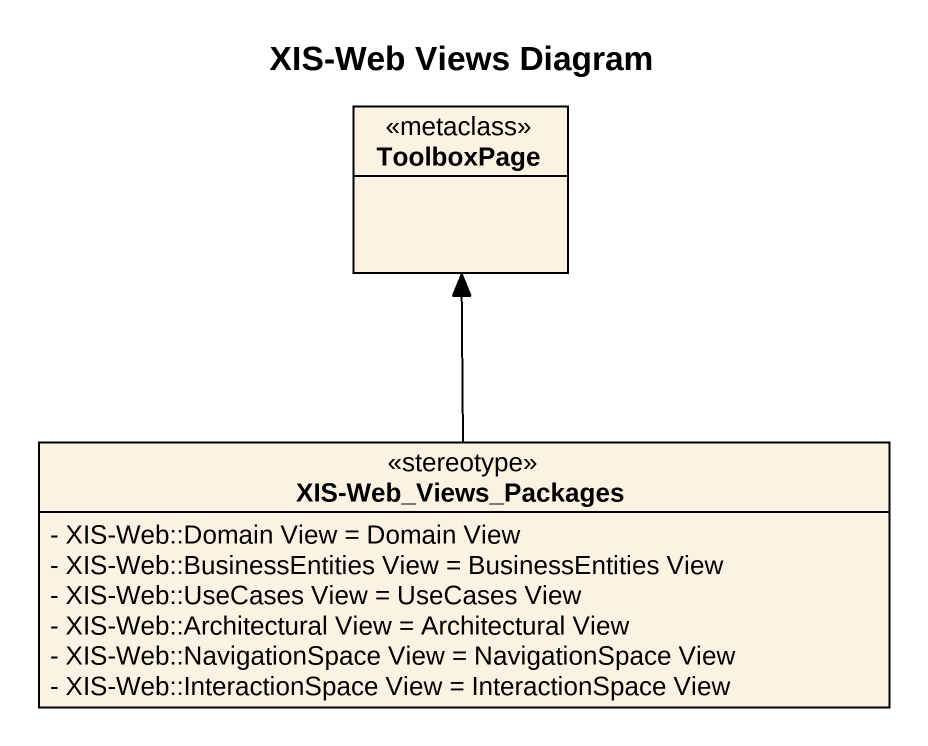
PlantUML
@startuml
title XIS-Web Views Diagram
hide circle
hide empty members
skinparam classAttributeIconSize 0
class ToolboxPage <<metaclass>>
class "XIS-Web_Views_Packages" as XIS_Web_Views_Packages <<stereotype>> {
  - XIS-Web::Domain View = Domain View
  - XIS-Web::BusinessEntities View = BusinessEntities View
  - XIS-Web::UseCases View = UseCases View
  - XIS-Web::Architectural View = Architectural View
  - XIS-Web::NavigationSpace View = NavigationSpace View
  - XIS-Web::InteractionSpace View = InteractionSpace View
}
XIS_Web_Views_Packages -up-> ToolboxPage
@enduml
